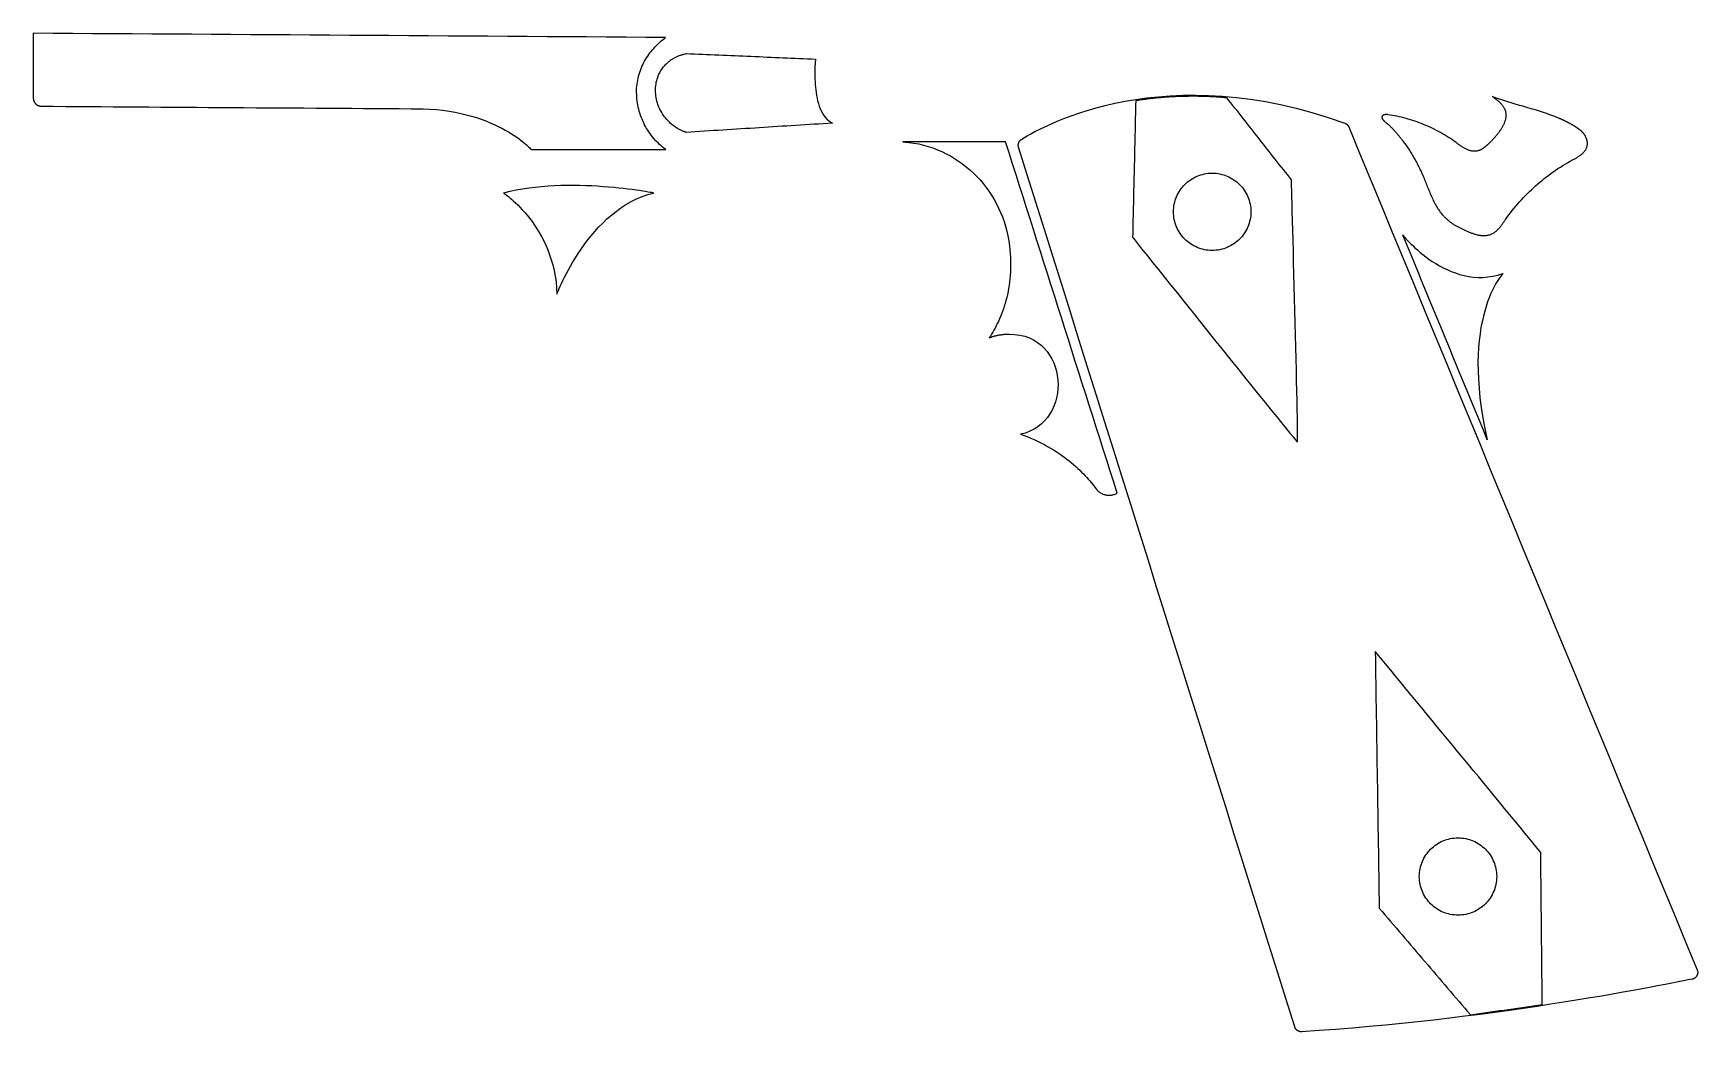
# Model space of a CAD drawing. Header units: metres. Extents: x 28 to 146, y -148 to -77.
import ezdxf

# ---------------------------------------------------------------- set-up
doc = ezdxf.new("R2010")
doc.units = ezdxf.units.M

msp = doc.modelspace()

# ---------------------------------------------------------------- linework, layer by layer
for points in [[(70.91426, -81.190338), (70.9168, -81.04124), (70.923912, -80.893412), (70.93585, -80.747108), (70.95236, -80.602328), (70.973442, -80.459072), (70.999096, -80.31734), (71.029068, -80.177132), (71.063358, -80.038702), (71.101966, -79.901796), (71.144638, -79.766668), (71.191374, -79.633318), (71.242174, -79.501746), (71.296784, -79.372206), (71.355204, -79.244444), (71.417434, -79.118714), (71.483474, -78.994762), (71.55307, -78.872842), (71.626222, -78.752954), (71.702676, -78.635098), (71.782432, -78.519528), (71.86549, -78.40599), (71.951596, -78.294738), (72.041004, -78.185772), (72.133206, -78.079092), (72.228456, -77.974698), (72.3265, -77.87259), (72.427338, -77.773022), (72.53097, -77.67574), (72.637142, -77.580998), (72.745854, -77.488796), (72.856852, -77.399134), (72.97039, -77.312012), (71.575168, -77.302868), (70.179946, -77.29347), (68.784724, -77.284326), (67.389502, -77.274928), (65.99428, -77.265784), (64.599058, -77.256386), (63.203836, -77.247242), (61.808614, -77.237844), (60.413392, -77.2287), (59.01817, -77.219556), (57.622948, -77.210158), (56.227726, -77.201014), (54.832504, -77.191616), (53.437282, -77.182472), (52.04206, -77.173074), (50.646838, -77.16393), (49.251616, -77.154532), (47.856394, -77.145388), (46.461172, -77.136244), (45.06595, -77.126846), (43.670728, -77.117702), (42.275506, -77.108304), (40.880284, -77.09916), (39.485062, -77.089762), (38.08984, -77.080618), (36.694618, -77.07122), (35.299396, -77.062076), (33.904174, -77.052932), (32.508952, -77.043534), (31.11373, -77.03439), (29.718508, -77.024992), (28.323286, -77.015848), (28.323286, -77.158596), (28.323286, -77.301344), (28.323286, -77.444092), (28.323286, -77.58684), (28.323286, -77.729588), (28.323286, -77.872336), (28.323286, -78.015084), (28.323286, -78.157832), (28.323286, -78.30058), (28.323286, -78.443328), (28.323286, -78.586076), (28.323286, -78.728824), (28.323286, -78.871572), (28.323286, -79.01432), (28.323286, -79.157068), (28.323286, -79.299816), (28.323286, -79.442564), (28.323286, -79.585312), (28.323286, -79.72806), (28.323286, -79.870808), (28.323286, -80.013556), (28.323286, -80.156304), (28.323286, -80.299052), (28.323286, -80.4418), (28.323286, -80.584548), (28.323286, -80.727296), (28.323286, -80.870044), (28.323286, -81.012792), (28.323286, -81.15554), (28.323286, -81.298288), (28.323286, -81.441036), (28.323286, -81.583784), (28.324048, -81.613756), (28.326334, -81.64322), (28.330144, -81.67243), (28.335224, -81.701132), (28.341574, -81.729326), (28.349448, -81.757012), (28.358592, -81.78419), (28.369006, -81.810606), (28.38069, -81.836514), (28.39339, -81.86166), (28.40736, -81.886044), (28.422346, -81.909666), (28.438602, -81.932526), (28.455874, -81.954624), (28.474162, -81.975706), (28.493466, -81.996026), (28.513532, -82.01533), (28.534614, -82.033618), (28.556458, -82.05089), (28.579318, -82.067146), (28.60294, -82.082386), (28.627324, -82.09661), (28.65247, -82.109564), (28.678124, -82.121248), (28.70454, -82.131916), (28.731464, -82.141314), (28.75915, -82.149188), (28.787344, -82.155792), (28.816046, -82.161126), (28.845256, -82.164936), (28.87472, -82.167476), (28.904692, -82.168492), (29.746448, -82.17408), (30.588204, -82.179668), (31.42996, -82.185256), (32.271716, -82.190844), (33.113472, -82.196432), (33.955228, -82.20202), (34.796984, -82.207608), (35.63874, -82.213196), (36.480496, -82.218784), (37.322252, -82.224372), (38.164008, -82.22996), (39.005764, -82.235548), (39.84752, -82.241136), (40.689276, -82.246724), (41.531032, -82.252312), (42.372788, -82.2579), (43.214544, -82.263488), (44.0563, -82.269076), (44.898056, -82.274664), (45.739812, -82.280252), (46.581568, -82.28584), (47.423324, -82.291428), (48.26508, -82.297016), (49.106836, -82.302604), (49.948592, -82.308192), (50.790348, -82.31378), (51.632104, -82.319368), (52.47386, -82.324956), (53.315616, -82.330544), (54.157372, -82.336132), (54.999128, -82.34172), (55.840884, -82.347308), (56.327548, -82.36966), (56.797194, -82.405982), (57.249822, -82.455512), (57.685686, -82.517234), (58.10504, -82.589878), (58.50763, -82.672936), (58.89371, -82.765138), (59.263534, -82.865468), (59.617102, -82.973164), (59.954414, -83.08721), (60.275724, -83.20659), (60.581032, -83.330288), (60.870338, -83.457542), (61.143896, -83.587082), (61.40196, -83.718146), (61.644276, -83.849718), (61.871098, -83.980782), (62.08268, -84.110322), (62.279022, -84.237576), (62.460124, -84.361528), (62.62624, -84.480908), (62.77737, -84.595208), (62.913514, -84.703158), (63.034926, -84.803742), (63.141606, -84.896198), (63.233808, -84.97951), (63.311532, -85.052662), (63.375032, -85.114638), (63.424054, -85.164422), (63.459106, -85.201252), (63.479934, -85.224112), (63.486792, -85.231986), (63.783464, -85.231986), (64.080136, -85.231986), (64.376808, -85.231986), (64.67348, -85.231986), (64.970152, -85.231986), (65.266824, -85.231986), (65.563496, -85.231986), (65.860168, -85.231986), (66.15684, -85.231986), (66.453512, -85.231986), (66.750184, -85.231986), (67.046856, -85.231986), (67.343528, -85.231986), (67.6402, -85.231986), (67.936872, -85.231986), (68.233544, -85.231986), (68.530216, -85.231986), (68.826888, -85.231986), (69.12356, -85.231986), (69.420232, -85.231986), (69.716904, -85.231986), (70.013576, -85.231986), (70.310248, -85.231986), (70.60692, -85.231986), (70.903592, -85.231986), (71.200264, -85.231986), (71.496936, -85.231986), (71.793608, -85.231986), (72.09028, -85.231986), (72.386952, -85.231986), (72.683624, -85.231986), (72.980296, -85.231986), (72.865742, -85.144864), (72.753728, -85.054186), (72.644254, -84.960206), (72.53732, -84.862924), (72.43318, -84.76234), (72.331834, -84.658708), (72.233282, -84.552028), (72.137778, -84.442554), (72.045322, -84.330286), (71.955914, -84.215224), (71.869554, -84.097622), (71.786496, -83.97748), (71.70674, -83.854798), (71.63054, -83.72983), (71.557642, -83.602576), (71.4883, -83.47329), (71.422768, -83.341972), (71.360792, -83.208622), (71.302626, -83.07324), (71.24827, -82.93608), (71.197978, -82.797396), (71.151496, -82.657188), (71.109078, -82.515456), (71.070978, -82.3722), (71.036942, -82.227674), (71.007224, -82.081878), (70.981824, -81.935066), (70.960996, -81.787238), (70.944486, -81.638394), (70.932802, -81.488788), (70.92569, -81.33842), (70.923404, -81.18729)], [(84.74837, -83.362546), (84.425536, -83.382866), (84.102702, -83.403186), (83.779868, -83.423506), (83.457034, -83.443826), (83.1342, -83.464146), (82.811366, -83.484466), (82.488532, -83.504786), (82.165698, -83.525106), (81.842864, -83.545426), (81.52003, -83.565746), (81.197196, -83.586066), (80.874362, -83.606386), (80.551528, -83.626706), (80.228694, -83.647026), (79.90586, -83.667346), (79.583026, -83.687666), (79.260192, -83.707986), (78.937358, -83.728306), (78.614524, -83.748626), (78.29169, -83.768946), (77.968856, -83.789266), (77.646022, -83.809586), (77.323188, -83.829906), (77.000354, -83.850226), (76.67752, -83.870546), (76.354686, -83.890866), (76.031852, -83.911186), (75.709018, -83.931506), (75.386184, -83.951826), (75.06335, -83.972146), (74.740516, -83.992466), (74.417682, -84.012786), (74.415142, -84.012024), (74.407522, -84.009992), (74.395076, -84.006436), (74.377804, -84.001356), (74.356214, -83.994498), (74.330306, -83.985862), (74.300334, -83.975194), (74.266552, -83.962494), (74.22896, -83.947762), (74.188066, -83.930998), (74.14387, -83.911948), (74.096626, -83.890358), (74.046588, -83.866482), (73.99401, -83.840066), (73.938892, -83.810856), (73.881488, -83.778852), (73.822052, -83.744054), (73.760838, -83.706462), (73.6981, -83.665822), (73.633838, -83.62188), (73.56856, -83.57489), (73.502266, -83.524598), (73.43521, -83.47075), (73.367392, -83.413346), (73.29932, -83.352386), (73.230994, -83.28787), (73.162668, -83.219544), (73.094596, -83.147154), (73.027032, -83.070954), (72.959976, -82.99069), (72.893936, -82.906108), (72.828912, -82.817208), (72.757284, -82.711798), (72.690228, -82.604102), (72.627998, -82.494374), (72.57034, -82.382614), (72.517508, -82.269076), (72.469248, -82.154014), (72.425814, -82.037428), (72.387206, -81.919826), (72.353424, -81.800954), (72.324722, -81.68132), (72.300846, -81.560924), (72.281796, -81.440274), (72.267826, -81.319116), (72.258936, -81.197958), (72.255126, -81.0768), (72.256396, -80.955896), (72.262746, -80.8355), (72.274176, -80.715612), (72.290686, -80.596486), (72.31253, -80.478376), (72.339708, -80.361282), (72.371966, -80.245458), (72.409558, -80.131158), (72.452484, -80.018636), (72.500998, -79.907892), (72.554846, -79.799434), (72.614028, -79.693008), (72.678798, -79.589122), (72.749156, -79.487776), (72.824848, -79.389224), (72.906128, -79.29372), (72.992996, -79.201264), (73.024746, -79.169768), (73.057258, -79.138526), (73.090532, -79.107538), (73.124568, -79.077058), (73.159366, -79.046832), (73.19518, -79.017114), (73.231756, -78.98765), (73.269094, -78.958694), (73.307194, -78.930246), (73.34631, -78.902306), (73.386188, -78.874874), (73.426828, -78.84795), (73.468484, -78.821534), (73.510902, -78.795626), (73.554336, -78.770226), (73.598532, -78.745588), (73.643744, -78.721458), (73.689718, -78.69809), (73.736708, -78.67523), (73.784714, -78.653132), (73.833482, -78.631796), (73.883266, -78.610968), (73.934066, -78.590902), (73.985882, -78.571598), (74.038714, -78.553056), (74.092562, -78.535276), (74.147426, -78.518512), (74.203306, -78.50251), (74.260202, -78.48727), (74.318114, -78.473046), (74.377042, -78.459584), (74.436986, -78.447138), (74.72172, -78.45933), (75.006454, -78.471522), (75.291188, -78.483714), (75.575922, -78.495906), (75.860656, -78.508098), (76.14539, -78.52029), (76.430124, -78.532482), (76.714858, -78.544674), (76.999592, -78.556866), (77.284326, -78.569058), (77.56906, -78.58125), (77.853794, -78.593442), (78.138528, -78.605634), (78.423262, -78.617826), (78.707996, -78.630018), (78.99273, -78.64221), (79.277464, -78.654402), (79.562198, -78.666594), (79.846932, -78.678786), (80.131666, -78.690978), (80.4164, -78.70317), (80.701134, -78.715362), (80.985868, -78.727554), (81.270602, -78.739746), (81.555336, -78.751938), (81.84007, -78.76413), (82.124804, -78.776322), (82.409538, -78.788514), (82.694272, -78.800706), (82.979006, -78.812898), (83.26374, -78.82509), (83.548474, -78.837282), (83.547458, -78.848204), (83.54441, -78.879954), (83.539838, -78.931262), (83.53425, -79.000858), (83.5279, -79.087726), (83.521296, -79.190342), (83.514946, -79.30769), (83.509358, -79.4385), (83.50504, -79.581502), (83.502246, -79.735172), (83.501484, -79.898494), (83.503262, -80.070452), (83.507834, -80.249522), (83.515962, -80.434434), (83.5279, -80.623918), (83.543902, -80.816958), (83.56473, -81.012284), (83.590638, -81.208372), (83.622134, -81.404206), (83.659726, -81.598516), (83.703922, -81.790032), (83.754976, -81.977484), (83.813396, -82.159602), (83.87969, -82.33537), (83.954112, -82.503264), (84.03717, -82.662268), (84.129372, -82.810858), (84.231226, -82.948018), (84.34324, -83.072478), (84.465668, -83.182968), (84.599018, -83.278218), (84.743798, -83.356958)], [(98.091244, -84.506308), (98.270822, -84.396072), (98.48977, -84.267294), (98.747834, -84.122006), (99.044252, -83.962748), (99.378516, -83.79206), (99.750118, -83.611974), (100.158804, -83.42503), (100.603812, -83.233514), (101.084634, -83.039712), (101.601016, -82.84591), (102.152196, -82.654648), (102.73792, -82.468212), (103.357426, -82.288888), (104.01046, -82.118962), (104.696514, -81.960974), (105.414826, -81.816956), (106.165142, -81.689448), (106.946954, -81.58099), (107.759754, -81.493614), (108.60278, -81.42986), (109.475778, -81.392014), (110.37824, -81.382362), (111.309658, -81.40319), (112.269524, -81.457038), (113.25733, -81.546192), (114.272568, -81.672938), (115.31473, -81.839562), (116.383562, -82.048604), (117.478302, -82.30235), (118.598442, -82.603086), (119.743474, -82.953098), (120.913144, -83.354672), (120.925082, -83.359244), (120.93702, -83.36407), (120.948704, -83.36915), (120.960134, -83.374484), (120.971564, -83.380072), (120.98274, -83.386168), (120.993662, -83.392518), (121.004584, -83.399122), (121.015252, -83.40598), (121.025666, -83.413092), (121.035826, -83.420458), (121.045986, -83.428078), (121.055892, -83.435952), (121.065544, -83.44408), (121.074942, -83.452462), (121.084086, -83.461098), (121.092976, -83.469988), (121.101866, -83.479132), (121.110502, -83.48853), (121.118884, -83.497928), (121.127012, -83.50758), (121.134886, -83.517486), (121.142506, -83.527646), (121.149872, -83.53806), (121.156984, -83.548474), (121.163842, -83.559142), (121.170446, -83.570064), (121.176542, -83.58124), (121.182384, -83.592416), (121.187972, -83.603846), (121.193306, -83.61553), (121.198386, -83.627214), (121.967244, -85.487256), (122.736102, -87.347298), (123.50496, -89.20734), (124.273818, -91.067382), (125.042676, -92.927424), (125.811534, -94.787466), (126.580392, -96.647508), (127.34925, -98.50755), (128.118108, -100.367592), (128.886966, -102.227634), (129.655824, -104.087676), (130.424682, -105.947718), (131.19354, -107.80776), (131.962398, -109.667802), (132.731256, -111.527844), (133.500114, -113.387886), (134.268972, -115.247928), (135.03783, -117.10797), (135.806688, -118.968012), (136.575546, -120.828054), (137.344404, -122.688096), (138.113262, -124.548138), (138.88212, -126.40818), (139.650978, -128.268222), (140.419836, -130.128264), (141.188694, -131.988306), (141.957552, -133.848348), (142.72641, -135.70839), (143.495268, -137.568432), (144.264126, -139.428474), (145.032984, -141.288516), (145.801842, -143.148558), (145.811748, -143.174974), (145.82013, -143.20139), (145.826988, -143.22806), (145.832322, -143.25473), (145.836132, -143.2814), (145.838418, -143.30807), (145.83918, -143.334486), (145.838418, -143.360648), (145.836386, -143.38681), (145.83283, -143.412718), (145.828004, -143.438118), (145.821654, -143.463264), (145.814034, -143.487902), (145.805144, -143.512032), (145.794984, -143.535654), (145.783554, -143.558768), (145.771108, -143.58112), (145.757392, -143.602964), (145.742406, -143.624046), (145.726404, -143.644366), (145.709386, -143.66367), (145.691098, -143.682212), (145.671794, -143.699738), (145.651474, -143.716248), (145.630138, -143.731742), (145.60804, -143.745966), (145.584926, -143.759174), (145.560796, -143.771112), (145.535904, -143.78178), (145.51025, -143.791178), (145.48358, -143.799052), (145.456148, -143.805656), (145.174716, -143.863568), (144.840198, -143.93164), (144.454118, -144.00911), (144.018, -144.095216), (143.533368, -144.18945), (143.001746, -144.291304), (142.424912, -144.400016), (141.80439, -144.515078), (141.141704, -144.635728), (140.438378, -144.761458), (139.695936, -144.891506), (138.916156, -145.025364), (138.100562, -145.16227), (137.250678, -145.301716), (136.368028, -145.44294), (135.454136, -145.585434), (134.51078, -145.72869), (133.539484, -145.871692), (132.541518, -146.014186), (131.518914, -146.15541), (130.472942, -146.294602), (129.405126, -146.431254), (128.317244, -146.564858), (127.21082, -146.694652), (126.087378, -146.819874), (124.948442, -146.940016), (123.79579, -147.05457), (122.630692, -147.162774), (121.454926, -147.26412), (120.270016, -147.357846), (119.077486, -147.44319), (117.87886, -147.519898), (117.858032, -147.52066), (117.837458, -147.52066), (117.817138, -147.519644), (117.796818, -147.517866), (117.776752, -147.515326), (117.75694, -147.51177), (117.737382, -147.507452), (117.718078, -147.502372), (117.699028, -147.49653), (117.680232, -147.489926), (117.66169, -147.48256), (117.643656, -147.474432), (117.625876, -147.465542), (117.608604, -147.456144), (117.591586, -147.445984), (117.575076, -147.435062), (117.559074, -147.423632), (117.54358, -147.41144), (117.528594, -147.39874), (117.514116, -147.385278), (117.500146, -147.371308), (117.486684, -147.35683), (117.47373, -147.34159), (117.461538, -147.325842), (117.449854, -147.309586), (117.438932, -147.292822), (117.428518, -147.27555), (117.418866, -147.25777), (117.409976, -147.239482), (117.401848, -147.220686), (117.394482, -147.201382), (117.387878, -147.181824), (116.778532, -145.240502), (116.169186, -143.29918), (115.55984, -141.357858), (114.950494, -139.416536), (114.341148, -137.475214), (113.731802, -135.533892), (113.122456, -133.59257), (112.51311, -131.651248), (111.903764, -129.709926), (111.294418, -127.768604), (110.685072, -125.827282), (110.075726, -123.88596), (109.46638, -121.944638), (108.857034, -120.003316), (108.247688, -118.061994), (107.638342, -116.120672), (107.028996, -114.17935), (106.41965, -112.238028), (105.810304, -110.296706), (105.200958, -108.355384), (104.591612, -106.414062), (103.982266, -104.47274), (103.37292, -102.531418), (102.763574, -100.590096), (102.154228, -98.648774), (101.544882, -96.707452), (100.935536, -94.76613), (100.32619, -92.824808), (99.716844, -90.883486), (99.107498, -88.942164), (98.498152, -87.000842), (97.888806, -85.05952), (97.882964, -85.039708), (97.878138, -85.019896), (97.874074, -85.000084), (97.871026, -84.980272), (97.86874, -84.96046), (97.867216, -84.940648), (97.866708, -84.920836), (97.866962, -84.901024), (97.867978, -84.881212), (97.869756, -84.861654), (97.872296, -84.842096), (97.875598, -84.822792), (97.879662, -84.803742), (97.884488, -84.784692), (97.890076, -84.765896), (97.896426, -84.747354), (97.903538, -84.729066), (97.911412, -84.711286), (97.920048, -84.69376), (97.929446, -84.676488), (97.939606, -84.659724), (97.950274, -84.643214), (97.961704, -84.627212), (97.973896, -84.611718), (97.986596, -84.596478), (98.000058, -84.581746), (98.014282, -84.567522), (98.029014, -84.553806), (98.044508, -84.540598), (98.06051, -84.528152), (98.07702, -84.516214), (98.094292, -84.505038)], [(106.159046, -81.787746), (106.152188, -82.088736), (106.14533, -82.389726), (106.138472, -82.690716), (106.131614, -82.991706), (106.124756, -83.292696), (106.117898, -83.593686), (106.11104, -83.894676), (106.104182, -84.195666), (106.097324, -84.496656), (106.090466, -84.797646), (106.083608, -85.098636), (106.07675, -85.399626), (106.069892, -85.700616), (106.063034, -86.001606), (106.056176, -86.302596), (106.049318, -86.603586), (106.04246, -86.904576), (106.035602, -87.205566), (106.028744, -87.506556), (106.021886, -87.807546), (106.015028, -88.108536), (106.00817, -88.409526), (106.001312, -88.710516), (105.994454, -89.011506), (105.987596, -89.312496), (105.980738, -89.613486), (105.97388, -89.914476), (105.967022, -90.215466), (105.960164, -90.516456), (105.953306, -90.817446), (105.946448, -91.118436), (105.93959, -91.419426), (105.97261, -91.461082), (106.06913, -91.58224), (106.224832, -91.777566), (106.435652, -92.041726), (106.697272, -92.36964), (107.005628, -92.75572), (107.356402, -93.194886), (107.745276, -93.681804), (108.168186, -94.21114), (108.620814, -94.77756), (109.098842, -95.37573), (109.598206, -96.000316), (110.114842, -96.645984), (110.644178, -97.3074), (111.182404, -97.979484), (111.724948, -98.656648), (112.267746, -99.333812), (112.806734, -100.005642), (113.337594, -100.666804), (113.856008, -101.311964), (114.357912, -101.935788), (114.838988, -102.532942), (115.294918, -103.098092), (115.721638, -103.625904), (116.115084, -104.111298), (116.470938, -104.548686), (116.784882, -104.932988), (117.052852, -105.25887), (117.27053, -105.520744), (117.433598, -105.71353), (117.537992, -105.831894), (117.579394, -105.870756), (117.586252, -105.814876), (117.589808, -105.65765), (117.590062, -105.405936), (117.587522, -105.066338), (117.582188, -104.645714), (117.574314, -104.150668), (117.5639, -103.588058), (117.551454, -102.964742), (117.536976, -102.287324), (117.520974, -101.562662), (117.503448, -100.797614), (117.484652, -99.998784), (117.464586, -99.17303), (117.443758, -98.32721), (117.422168, -97.467928), (117.40007, -96.601788), (117.377718, -95.735902), (117.355366, -94.876874), (117.333268, -94.031308), (117.311424, -93.206316), (117.290088, -92.408248), (117.269514, -91.644216), (117.249956, -90.920824), (117.231668, -90.24493), (117.21465, -89.623138), (117.199156, -89.062306), (117.18544, -88.569292), (117.173756, -88.1507), (117.164358, -87.813388), (117.1575, -87.56396), (117.153182, -87.409274), (117.151658, -87.356188), (117.009418, -87.175594), (116.867178, -86.995), (116.724938, -86.814406), (116.582698, -86.633812), (116.440458, -86.453218), (116.298218, -86.272624), (116.155978, -86.09203), (116.013738, -85.911436), (115.871498, -85.730842), (115.729258, -85.550248), (115.587018, -85.369654), (115.444778, -85.18906), (115.302538, -85.008466), (115.160298, -84.827872), (115.018058, -84.647278), (114.875818, -84.466684), (114.733578, -84.28609), (114.591338, -84.105496), (114.449098, -83.924902), (114.306858, -83.744308), (114.164618, -83.563714), (114.022378, -83.38312), (113.880138, -83.202526), (113.737898, -83.021932), (113.595658, -82.841338), (113.453418, -82.660744), (113.311178, -82.48015), (113.168938, -82.299556), (113.026698, -82.118962), (112.884458, -81.938368), (112.742218, -81.757774), (112.599978, -81.57718), (112.517682, -81.569814), (112.434878, -81.562448), (112.351312, -81.555336), (112.267238, -81.548478), (112.182656, -81.541874), (112.097566, -81.535524), (112.011968, -81.529428), (111.925608, -81.523586), (111.83874, -81.517998), (111.751364, -81.512664), (111.66348, -81.507584), (111.575088, -81.502758), (111.486188, -81.498186), (111.39678, -81.493868), (111.30661, -81.489804), (111.215932, -81.485994), (111.124746, -81.482692), (111.033052, -81.479644), (110.94085, -81.47685), (110.84814, -81.47431), (110.754922, -81.472278), (110.661196, -81.4705), (110.566962, -81.468976), (110.47222, -81.467706), (110.37697, -81.466944), (110.281212, -81.466436), (110.184946, -81.466436), (110.088172, -81.46669), (109.99089, -81.467198), (109.8931, -81.468214), (109.794802, -81.469484), (109.695996, -81.471262), (109.573314, -81.473802), (109.451394, -81.477104), (109.330236, -81.480914), (109.20984, -81.485232), (109.090206, -81.490058), (108.971334, -81.495392), (108.853224, -81.501234), (108.735876, -81.507584), (108.61929, -81.514442), (108.503466, -81.521808), (108.388404, -81.529682), (108.274104, -81.53781), (108.160566, -81.546446), (108.04779, -81.55559), (107.93603, -81.565242), (107.825032, -81.575148), (107.714796, -81.585562), (107.605322, -81.59623), (107.49661, -81.607406), (107.388914, -81.618836), (107.28198, -81.630774), (107.175808, -81.642966), (107.070398, -81.655412), (106.966004, -81.668366), (106.862372, -81.681574), (106.759502, -81.695036), (106.657648, -81.708752), (106.556556, -81.722722), (106.45648, -81.7372), (106.357166, -81.751932), (106.258614, -81.766918), (106.161078, -81.782158)], [(136.039606, -83.016344), (135.898128, -82.957416), (135.755888, -82.90052), (135.612632, -82.845402), (135.468868, -82.791808), (135.324342, -82.739738), (135.179054, -82.689192), (135.033258, -82.639916), (134.886954, -82.59191), (134.740142, -82.54492), (134.592822, -82.498946), (134.445248, -82.453734), (134.297166, -82.409284), (134.14883, -82.365342), (134.00024, -82.321908), (133.851396, -82.278728), (133.702552, -82.235802), (133.553708, -82.19313), (133.40461, -82.150458), (133.255766, -82.107532), (133.106922, -82.064352), (132.958078, -82.020918), (132.809488, -81.976976), (132.661152, -81.932526), (132.51307, -81.887314), (132.365242, -81.84134), (132.217922, -81.79435), (132.070856, -81.746344), (131.924298, -81.697068), (131.778248, -81.646522), (131.63296, -81.594452), (131.48818, -81.540858), (131.344162, -81.48574), (131.379976, -81.510886), (131.41579, -81.536286), (131.451604, -81.561686), (131.487418, -81.587594), (131.523232, -81.613756), (131.558792, -81.640172), (131.594352, -81.666842), (131.629658, -81.69402), (131.664456, -81.721452), (131.699, -81.749392), (131.733036, -81.777586), (131.766818, -81.806288), (131.800092, -81.835498), (131.832604, -81.864962), (131.864608, -81.894934), (131.89585, -81.925414), (131.92633, -81.956402), (131.956048, -81.988152), (131.985004, -82.02041), (132.012944, -82.053176), (132.039868, -82.086704), (132.065776, -82.12074), (132.090668, -82.155538), (132.11429, -82.190844), (132.136896, -82.226912), (132.158232, -82.263742), (132.178298, -82.301334), (132.19684, -82.339688), (132.214112, -82.378804), (132.22986, -82.418682), (132.244084, -82.459322), (132.256784, -82.500724), (132.268722, -82.547206), (132.278374, -82.593688), (132.285994, -82.64017), (132.291328, -82.686906), (132.294884, -82.733642), (132.296408, -82.780378), (132.2959, -82.827114), (132.293614, -82.87385), (132.28955, -82.920586), (132.283708, -82.967322), (132.276342, -83.013804), (132.267452, -83.060286), (132.257038, -83.106514), (132.2451, -83.152742), (132.231638, -83.198716), (132.216906, -83.244436), (132.200904, -83.289902), (132.183632, -83.335114), (132.165344, -83.380072), (132.145786, -83.424776), (132.125212, -83.469226), (132.103876, -83.513422), (132.081524, -83.55711), (132.05841, -83.600544), (132.034534, -83.64347), (132.009896, -83.686142), (131.984496, -83.728306), (131.958588, -83.769962), (131.932172, -83.81111), (131.905248, -83.85175), (131.877816, -83.891882), (131.85013, -83.931506), (131.82473, -83.967066), (131.799076, -84.002372), (131.773168, -84.037424), (131.747006, -84.072222), (131.72059, -84.10702), (131.69392, -84.141564), (131.666996, -84.175854), (131.639818, -84.20989), (131.612386, -84.243672), (131.5847, -84.277454), (131.55676, -84.310982), (131.528566, -84.344256), (131.500118, -84.377276), (131.471416, -84.410042), (131.44246, -84.442554), (131.41325, -84.474812), (131.383786, -84.50707), (131.354068, -84.539074), (131.324096, -84.570824), (131.29387, -84.60232), (131.26339, -84.633562), (131.232656, -84.66455), (131.201668, -84.695284), (131.17068, -84.725764), (131.139438, -84.75599), (131.107942, -84.785962), (131.076192, -84.81568), (131.044188, -84.845398), (131.01193, -84.874862), (130.979418, -84.904072), (130.946652, -84.933028), (130.913886, -84.96173), (130.896868, -84.976208), (130.87985, -84.990686), (130.862832, -85.005164), (130.84556, -85.019388), (130.828288, -85.033612), (130.810762, -85.047582), (130.793236, -85.061552), (130.775456, -85.075268), (130.757676, -85.088984), (130.739642, -85.102446), (130.721608, -85.115654), (130.70332, -85.128608), (130.685032, -85.141562), (130.66649, -85.154262), (130.647948, -85.166708), (130.629152, -85.1789), (130.610356, -85.190584), (130.591306, -85.202014), (130.572002, -85.21319), (130.552698, -85.224112), (130.53314, -85.234526), (130.513328, -85.244686), (130.493516, -85.254338), (130.47345, -85.263736), (130.45313, -85.272626), (130.43281, -85.281262), (130.412236, -85.28939), (130.391408, -85.29701), (130.37058, -85.304122), (130.349498, -85.310726), (130.328162, -85.317076), (130.306572, -85.322664), (130.255518, -85.334094), (130.204464, -85.342476), (130.153664, -85.348064), (130.102864, -85.350858), (130.052318, -85.350858), (130.002026, -85.348318), (129.951988, -85.343492), (129.90195, -85.336126), (129.852166, -85.326474), (129.802636, -85.31479), (129.75336, -85.301074), (129.704338, -85.28558), (129.65557, -85.268054), (129.607056, -85.249004), (129.558796, -85.228176), (129.51079, -85.206078), (129.463038, -85.182456), (129.41554, -85.157564), (129.368296, -85.131656), (129.321306, -85.104478), (129.27457, -85.076538), (129.228342, -85.047582), (129.182368, -85.017864), (129.136648, -84.987638), (129.091182, -84.956904), (129.046224, -84.925662), (129.00152, -84.894166), (128.95707, -84.862416), (128.913128, -84.830666), (128.86944, -84.798916), (128.82626, -84.76742), (128.783334, -84.735924), (128.64973, -84.639658), (128.514602, -84.545678), (128.378204, -84.45373), (128.240282, -84.363814), (128.10109, -84.276184), (127.960628, -84.190586), (127.818896, -84.10702), (127.675894, -84.02574), (127.531622, -83.946746), (127.38608, -83.869784), (127.239522, -83.795108), (127.091694, -83.722718), (126.94285, -83.652614), (126.79299, -83.584796), (126.642114, -83.51901), (126.490222, -83.45551), (126.337314, -83.39455), (126.183644, -83.335876), (126.028958, -83.279488), (125.87351, -83.225386), (125.7173, -83.17357), (125.560328, -83.124294), (125.402594, -83.077304), (125.244098, -83.032854), (125.085094, -82.99069), (124.925328, -82.951066), (124.765054, -82.913728), (124.604272, -82.87893), (124.442982, -82.846672), (124.281184, -82.8167), (124.118878, -82.789268), (123.956064, -82.764376), (123.938538, -82.76209), (123.920504, -82.760312), (123.901708, -82.759042), (123.882658, -82.75828), (123.8631, -82.758026), (123.843288, -82.75828), (123.823222, -82.759042), (123.803156, -82.760566), (123.78309, -82.762598), (123.763278, -82.765392), (123.74372, -82.768694), (123.724416, -82.772758), (123.705366, -82.777584), (123.686824, -82.783172), (123.669044, -82.789268), (123.652026, -82.796126), (123.63577, -82.804), (123.62053, -82.812636), (123.606306, -82.822034), (123.593098, -82.832194), (123.58116, -82.84337), (123.570492, -82.855308), (123.561348, -82.868262), (123.553728, -82.882232), (123.547632, -82.897218), (123.543314, -82.912966), (123.540774, -82.92973), (123.540266, -82.94751), (123.54179, -82.96656), (123.545346, -82.986626), (123.551188, -83.007708), (123.559316, -83.03006), (123.566682, -83.046316), (123.575318, -83.062826), (123.585478, -83.079336), (123.596654, -83.095846), (123.6091, -83.11261), (123.622562, -83.129374), (123.63704, -83.146138), (123.652534, -83.162902), (123.66879, -83.179666), (123.685808, -83.19643), (123.703588, -83.213194), (123.721876, -83.229958), (123.740672, -83.246722), (123.759976, -83.263486), (123.779534, -83.279996), (123.799346, -83.296506), (123.819412, -83.313016), (123.839478, -83.329272), (123.859544, -83.345528), (123.87961, -83.36153), (123.899676, -83.377278), (123.919488, -83.393026), (123.939046, -83.40852), (123.958096, -83.42376), (123.976638, -83.438746), (123.994672, -83.453478), (124.012198, -83.467956), (124.028962, -83.48218), (124.044964, -83.49615), (124.05995, -83.509612), (124.074174, -83.52282), (124.087382, -83.535774), (124.11964, -83.56854), (124.151644, -83.601306), (124.183648, -83.634326), (124.215398, -83.667346), (124.246894, -83.70062), (124.27839, -83.733894), (124.309632, -83.767422), (124.340874, -83.80095), (124.371862, -83.834732), (124.402596, -83.868768), (124.43333, -83.902804), (124.46381, -83.937094), (124.49429, -83.971384), (124.524516, -84.005928), (124.554742, -84.040472), (124.584714, -84.07527), (124.614432, -84.110068), (124.64415, -84.14512), (124.673614, -84.180172), (124.703078, -84.215478), (124.732288, -84.250784), (124.761244, -84.286344), (124.7902, -84.321904), (124.818902, -84.357718), (124.847604, -84.393532), (124.876052, -84.4296), (124.904246, -84.465668), (124.93244, -84.50199), (124.96038, -84.538312), (124.98832, -84.574634), (125.016006, -84.61121), (125.043438, -84.647786), (125.098302, -84.7217), (125.152404, -84.796122), (125.205998, -84.870798), (125.25883, -84.945982), (125.311154, -85.021674), (125.36297, -85.09762), (125.414024, -85.174074), (125.46457, -85.250782), (125.514354, -85.327998), (125.56363, -85.405722), (125.612144, -85.4837), (125.66015, -85.562186), (125.707648, -85.640926), (125.754384, -85.71992), (125.800612, -85.799422), (125.846332, -85.879178), (125.89129, -85.959442), (125.93574, -86.03996), (125.979428, -86.120732), (126.022608, -86.202012), (126.06528, -86.283546), (126.10719, -86.365334), (126.148592, -86.447376), (126.189232, -86.529672), (126.229364, -86.612476), (126.268988, -86.695534), (126.30785, -86.778846), (126.346204, -86.862412), (126.38405, -86.946232), (126.421134, -87.030306), (126.45771, -87.114634), (126.493524, -87.199216), (126.530862, -87.288624), (126.567692, -87.37854), (126.604268, -87.46871), (126.640336, -87.559134), (126.676404, -87.649812), (126.712218, -87.74049), (126.748032, -87.831422), (126.7841, -87.922354), (126.820168, -88.013032), (126.856744, -88.10371), (126.893574, -88.194134), (126.930912, -88.284304), (126.968758, -88.37422), (127.007112, -88.463628), (127.046228, -88.552528), (127.086106, -88.64092), (127.127, -88.728804), (127.16891, -88.81618), (127.211836, -88.902794), (127.256032, -88.988646), (127.301498, -89.073482), (127.348234, -89.157556), (127.396494, -89.240614), (127.446278, -89.322656), (127.497586, -89.403428), (127.550672, -89.483184), (127.605536, -89.56167), (127.662178, -89.638886), (127.720852, -89.714578), (127.781558, -89.789), (127.84455, -89.861898), (127.909828, -89.933272), (127.946404, -89.971626), (127.983742, -90.009218), (128.021588, -90.046302), (128.059942, -90.082624), (128.098804, -90.118438), (128.138174, -90.153744), (128.178052, -90.188288), (128.218438, -90.222324), (128.259332, -90.255852), (128.300734, -90.288618), (128.34239, -90.320876), (128.384554, -90.352626), (128.427226, -90.383868), (128.470152, -90.414348), (128.513586, -90.44432), (128.557274, -90.473784), (128.60147, -90.50274), (128.64592, -90.531188), (128.690878, -90.559128), (128.73609, -90.58656), (128.781556, -90.613484), (128.827276, -90.6399), (128.87325, -90.665808), (128.919478, -90.691462), (128.96596, -90.716608), (129.012696, -90.741246), (129.059686, -90.765376), (129.10693, -90.788998), (129.154428, -90.812366), (129.201926, -90.835226), (129.249678, -90.857578), (129.297684, -90.879676), (129.347722, -90.902282), (129.398268, -90.925142), (129.449322, -90.948002), (129.500884, -90.970608), (129.5527, -90.993214), (129.605024, -91.015566), (129.657856, -91.037664), (129.710942, -91.059254), (129.764536, -91.080336), (129.818384, -91.10091), (129.872486, -91.120976), (129.926842, -91.14028), (129.981452, -91.158822), (130.036316, -91.176602), (130.091434, -91.193366), (130.146806, -91.209114), (130.202432, -91.223846), (130.258058, -91.237562), (130.313938, -91.250008), (130.369818, -91.261184), (130.425952, -91.270836), (130.482086, -91.279218), (130.53822, -91.286076), (130.594354, -91.291156), (130.650488, -91.294712), (130.706622, -91.29649), (130.762756, -91.29649), (130.81889, -91.294458), (130.875024, -91.290394), (130.930904, -91.284298), (130.986784, -91.27617), (131.04241, -91.265756), (131.097528, -91.253056), (131.151122, -91.23807), (131.202938, -91.221052), (131.25323, -91.202002), (131.301998, -91.18092), (131.349496, -91.15806), (131.39547, -91.133422), (131.440174, -91.107006), (131.483608, -91.079066), (131.526026, -91.049602), (131.567174, -91.018614), (131.607306, -90.986102), (131.646422, -90.95232), (131.684522, -90.917268), (131.721606, -90.8812), (131.757928, -90.844116), (131.793488, -90.806016), (131.828286, -90.7669), (131.862322, -90.727022), (131.89585, -90.686382), (131.92887, -90.64498), (131.961382, -90.60307), (131.993386, -90.560652), (132.024882, -90.517726), (132.056124, -90.474546), (132.087112, -90.431112), (132.117846, -90.387424), (132.148326, -90.343482), (132.178806, -90.29954), (132.209286, -90.255598), (132.239766, -90.21191), (132.270246, -90.168222), (132.38607, -90.005662), (132.50418, -89.84488), (132.62483, -89.685876), (132.747766, -89.52865), (132.872988, -89.373202), (133.000496, -89.219532), (133.130036, -89.06764), (133.261862, -88.91778), (133.39572, -88.769698), (133.531864, -88.623648), (133.67004, -88.47963), (133.810248, -88.337644), (133.952488, -88.19769), (134.09676, -88.059768), (134.243064, -87.923878), (134.391146, -87.79002), (134.54126, -87.658448), (134.693152, -87.528908), (134.847076, -87.401654), (135.002778, -87.276686), (135.160258, -87.154004), (135.319516, -87.033608), (135.480298, -86.915498), (135.642858, -86.799674), (135.806942, -86.686136), (135.972804, -86.575138), (136.14019, -86.466426), (136.3091, -86.360254), (136.479534, -86.256368), (136.651492, -86.155022), (136.824974, -86.056216), (136.99998, -85.95995), (137.04062, -85.938106), (137.081514, -85.916008), (137.122408, -85.893656), (137.163556, -85.870796), (137.204704, -85.847682), (137.245852, -85.824314), (137.286746, -85.800438), (137.327386, -85.776054), (137.367772, -85.751416), (137.407904, -85.72627), (137.447528, -85.700616), (137.486644, -85.6742), (137.524998, -85.647276), (137.562844, -85.619844), (137.599928, -85.59165), (137.635996, -85.562694), (137.671048, -85.53323), (137.705084, -85.503004), (137.738104, -85.472016), (137.769854, -85.440012), (137.800334, -85.407246), (137.829544, -85.373718), (137.85723, -85.339174), (137.883646, -85.303614), (137.908284, -85.267292), (137.931398, -85.229954), (137.952734, -85.191346), (137.972292, -85.151722), (137.989818, -85.111082), (138.005312, -85.069426), (138.018774, -85.0265), (138.02995, -84.982304), (138.035792, -84.95411), (138.040618, -84.925916), (138.044428, -84.897722), (138.047222, -84.869274), (138.049, -84.840826), (138.050016, -84.812378), (138.050016, -84.78393), (138.049, -84.755482), (138.047222, -84.727034), (138.044428, -84.698586), (138.040872, -84.670392), (138.036554, -84.642198), (138.031474, -84.614004), (138.025378, -84.586064), (138.01852, -84.558124), (138.0109, -84.530438), (138.002518, -84.502752), (137.993374, -84.47532), (137.983722, -84.448142), (137.973308, -84.421218), (137.962132, -84.394548), (137.950448, -84.368132), (137.938002, -84.34197), (137.925048, -84.316062), (137.911332, -84.290408), (137.897108, -84.265008), (137.882376, -84.240116), (137.867136, -84.215478), (137.851134, -84.191348), (137.834624, -84.167472), (137.817606, -84.144104), (137.800334, -84.121244), (137.782554, -84.098638), (137.764266, -84.07654), (137.745724, -84.054696), (137.726674, -84.033106), (137.70737, -84.012024), (137.687558, -83.991196), (137.667492, -83.970622), (137.647172, -83.950556), (137.626598, -83.930744), (137.605516, -83.911186), (137.58418, -83.891882), (137.56259, -83.873086), (137.540746, -83.854544), (137.518648, -83.836256), (137.496296, -83.818222), (137.47369, -83.800442), (137.45083, -83.782916), (137.427716, -83.765644), (137.404602, -83.748626), (137.381234, -83.731862), (137.357612, -83.715352), (137.333736, -83.698842), (137.30986, -83.682586), (137.28573, -83.666584), (137.2616, -83.650836), (137.237216, -83.635088), (137.212832, -83.619594), (137.188448, -83.604354), (137.16381, -83.589114), (137.139172, -83.574128), (137.114534, -83.559142), (137.089896, -83.54441), (137.058146, -83.525614), (137.026142, -83.507072), (136.994138, -83.48853), (136.962134, -83.470242), (136.93013, -83.452208), (136.897872, -83.434174), (136.865614, -83.416394), (136.833356, -83.398614), (136.800844, -83.381088), (136.768332, -83.363816), (136.73582, -83.346544), (136.703308, -83.329526), (136.670542, -83.312508), (136.637776, -83.295744), (136.60501, -83.279234), (136.572244, -83.262724), (136.539224, -83.246468), (136.506204, -83.230212), (136.473184, -83.21421), (136.440164, -83.198208), (136.40689, -83.18246), (136.373616, -83.166712), (136.340342, -83.151218), (136.307068, -83.135724), (136.273794, -83.120484), (136.240266, -83.105244), (136.206738, -83.090258), (136.17321, -83.075272), (136.139682, -83.06054), (136.1059, -83.045808), (136.072118, -83.03133), (136.038336, -83.016852)], [(96.978724, -84.678012), (96.751648, -84.678012), (96.524572, -84.678012), (96.297496, -84.678012), (96.07042, -84.678012), (95.843344, -84.678012), (95.616268, -84.678012), (95.389192, -84.678012), (95.162116, -84.678012), (94.93504, -84.678012), (94.707964, -84.678012), (94.480888, -84.678012), (94.253812, -84.678012), (94.026736, -84.678012), (93.79966, -84.678012), (93.572584, -84.678012), (93.345508, -84.678012), (93.118432, -84.678012), (92.891356, -84.678012), (92.66428, -84.678012), (92.437204, -84.678012), (92.210128, -84.678012), (91.983052, -84.678012), (91.755976, -84.678012), (91.5289, -84.678012), (91.301824, -84.678012), (91.074748, -84.678012), (90.847672, -84.678012), (90.620596, -84.678012), (90.39352, -84.678012), (90.166444, -84.678012), (89.939368, -84.678012), (89.712292, -84.678012), (89.726008, -84.679028), (89.739724, -84.680044), (89.75344, -84.68106), (89.767156, -84.682076), (89.780872, -84.683092), (89.794588, -84.684108), (89.808304, -84.685124), (89.821766, -84.68614), (89.835228, -84.687156), (89.84869, -84.688426), (89.862152, -84.689696), (89.875614, -84.690966), (89.889076, -84.692236), (89.902538, -84.693506), (89.916, -84.694776), (89.929462, -84.696046), (89.942924, -84.697316), (89.956386, -84.698586), (89.969848, -84.699856), (89.98331, -84.701126), (89.996772, -84.702396), (90.010234, -84.703666), (90.023696, -84.704936), (90.037158, -84.70646), (90.05062, -84.707984), (90.063828, -84.709508), (90.077036, -84.711032), (90.090244, -84.712556), (90.103452, -84.71408), (90.11666, -84.715604), (90.129868, -84.717128), (90.143076, -84.718652), (90.493596, -84.767928), (90.838782, -84.832444), (91.178126, -84.911692), (91.511374, -85.005418), (91.838272, -85.113114), (92.158566, -85.234526), (92.472002, -85.3694), (92.778326, -85.517228), (93.077284, -85.677756), (93.368368, -85.850476), (93.651578, -86.035134), (93.926406, -86.231476), (94.192598, -86.438994), (94.4499, -86.65718), (94.698058, -86.88578), (94.936818, -87.12454), (95.165926, -87.373206), (95.385128, -87.631016), (95.593916, -87.89797), (95.79229, -88.17356), (95.979742, -88.457532), (96.156018, -88.749378), (96.320864, -89.04859), (96.474026, -89.355168), (96.61525, -89.668604), (96.744282, -89.98839), (96.860868, -90.314272), (96.9645, -90.645996), (97.055178, -90.983054), (97.132394, -91.325192), (97.195894, -91.671902), (97.245424, -92.02293), (97.27565, -92.300298), (97.29851, -92.573094), (97.314512, -92.841064), (97.32391, -93.104208), (97.326704, -93.362526), (97.323402, -93.616018), (97.314004, -93.864684), (97.299018, -94.108524), (97.278444, -94.347538), (97.252536, -94.581726), (97.221548, -94.811088), (97.185734, -95.035878), (97.145348, -95.255842), (97.100644, -95.47098), (97.051876, -95.681292), (96.999044, -95.886778), (96.942656, -96.087438), (96.882712, -96.283272), (96.81972, -96.474534), (96.75368, -96.66097), (96.684846, -96.84258), (96.613472, -97.019364), (96.539812, -97.191322), (96.46412, -97.358708), (96.38665, -97.521268), (96.307656, -97.679002), (96.227392, -97.83191), (96.145858, -97.979992), (96.063562, -98.123502), (95.980504, -98.262186), (95.896938, -98.396044), (95.813372, -98.525076), (95.851726, -98.509582), (95.890588, -98.494342), (95.929704, -98.47961), (95.969074, -98.465386), (96.008952, -98.451416), (96.049084, -98.437954), (96.08947, -98.425), (96.130364, -98.412554), (96.171512, -98.400362), (96.213168, -98.388678), (96.255078, -98.377502), (96.297242, -98.366834), (96.339914, -98.356674), (96.38284, -98.347022), (96.426274, -98.337624), (96.469962, -98.328734), (96.513904, -98.320352), (96.558354, -98.312478), (96.603058, -98.305112), (96.64827, -98.298254), (96.693736, -98.291904), (96.739456, -98.286062), (96.785684, -98.280728), (96.832166, -98.275902), (96.879156, -98.271838), (96.9264, -98.268282), (96.974152, -98.265234), (97.022158, -98.262694), (97.070672, -98.260662), (97.11944, -98.259138), (97.168716, -98.258376), (97.218246, -98.258122), (97.611692, -98.276156), (97.981262, -98.328988), (98.32721, -98.414332), (98.649282, -98.529902), (98.947478, -98.673666), (99.222052, -98.843592), (99.47275, -99.037394), (99.699826, -99.25304), (99.903026, -99.488244), (100.082604, -99.74072), (100.238306, -100.008436), (100.370386, -100.28936), (100.47859, -100.581206), (100.563172, -100.881688), (100.623878, -101.188774), (100.660962, -101.500432), (100.67417, -101.814376), (100.663756, -102.128574), (100.62972, -102.44074), (100.571808, -102.748588), (100.490274, -103.050086), (100.384864, -103.343202), (100.255832, -103.62565), (100.103178, -103.895398), (99.926648, -104.15016), (99.726496, -104.38765), (99.502722, -104.605836), (99.255326, -104.802686), (98.984054, -104.975914), (98.68916, -105.123488), (98.370644, -105.243122), (98.028506, -105.33253), (98.290126, -105.424478), (98.545142, -105.520998), (98.793808, -105.62209), (99.03587, -105.7275), (99.271582, -105.83672), (99.500944, -105.949496), (99.723956, -106.065574), (99.940618, -106.1847), (100.151184, -106.30662), (100.3554, -106.43108), (100.55352, -106.557572), (100.745544, -106.685842), (100.931472, -106.815636), (101.111304, -106.9467), (101.28504, -107.07878), (101.452934, -107.211368), (101.614732, -107.344464), (101.770688, -107.47756), (101.920802, -107.610402), (102.065074, -107.742736), (102.203758, -107.874308), (102.3366, -108.00461), (102.463854, -108.133642), (102.58552, -108.260896), (102.701598, -108.386118), (102.812088, -108.509054), (102.91699, -108.629196), (103.016304, -108.746544), (103.110284, -108.86059), (103.19893, -108.971334), (103.282242, -109.078268), (103.36022, -109.180884), (103.393494, -109.223302), (103.428546, -109.263942), (103.465122, -109.30255), (103.502968, -109.339126), (103.542338, -109.37367), (103.582978, -109.406182), (103.624888, -109.436916), (103.667814, -109.465364), (103.71201, -109.49178), (103.756968, -109.516164), (103.802942, -109.538516), (103.849678, -109.558582), (103.897176, -109.576616), (103.945436, -109.592364), (103.994204, -109.60608), (104.04348, -109.61751), (104.093264, -109.626908), (104.143556, -109.63402), (104.194102, -109.638846), (104.244902, -109.641386), (104.295702, -109.64164), (104.346502, -109.639608), (104.397302, -109.63529), (104.448102, -109.628432), (104.498648, -109.619288), (104.54894, -109.607858), (104.598978, -109.593888), (104.648508, -109.577632), (104.69753, -109.558836), (104.746044, -109.5375), (104.79405, -109.513878), (104.841294, -109.487716), (104.841548, -109.487716), (104.841802, -109.487716), (104.842056, -109.487716), (104.84231, -109.487716), (104.842564, -109.487716), (104.842818, -109.487716), (104.843072, -109.487716), (104.843326, -109.487716), (104.84358, -109.487716), (104.843834, -109.487716), (104.844088, -109.487716), (104.844342, -109.487716), (104.844596, -109.487716), (104.84485, -109.487716), (104.845104, -109.487716), (104.845358, -109.487716), (104.845612, -109.487716), (104.845866, -109.487716), (104.84612, -109.487716), (104.846374, -109.487716), (104.846628, -109.487716), (104.846882, -109.487716), (104.847136, -109.487716), (104.84739, -109.487716), (104.847644, -109.487716), (104.847898, -109.487716), (104.848152, -109.487716), (104.848406, -109.487716), (104.84866, -109.487716), (104.848914, -109.487716), (104.849168, -109.487716), (104.849422, -109.487716), (104.603296, -108.712508), (104.35717, -107.9373), (104.111044, -107.162092), (103.864918, -106.386884), (103.618792, -105.611676), (103.372666, -104.836468), (103.12654, -104.06126), (102.880414, -103.286052), (102.634288, -102.510844), (102.388162, -101.735636), (102.142036, -100.960428), (101.89591, -100.18522), (101.649784, -99.410012), (101.403658, -98.634804), (101.157532, -97.859596), (100.911406, -97.084388), (100.66528, -96.30918), (100.419154, -95.533972), (100.173028, -94.758764), (99.926902, -93.983556), (99.680776, -93.208348), (99.43465, -92.43314), (99.188524, -91.657932), (98.942398, -90.882724), (98.696272, -90.107516), (98.450146, -89.332308), (98.20402, -88.5571), (97.957894, -87.781892), (97.711768, -87.006684), (97.465642, -86.231476), (97.219516, -85.456268), (96.97339, -84.68106)], [(114.290348, -89.621868), (114.286792, -89.76233), (114.276124, -89.901014), (114.258852, -90.037666), (114.234722, -90.172286), (114.204242, -90.304366), (114.167412, -90.433906), (114.124486, -90.560906), (114.075464, -90.684858), (114.020854, -90.805762), (113.960402, -90.923618), (113.894616, -91.037918), (113.823496, -91.148662), (113.747296, -91.25585), (113.66627, -91.358974), (113.580418, -91.458034), (113.489994, -91.55303), (113.394998, -91.643454), (113.295938, -91.729306), (113.192814, -91.810332), (113.085626, -91.886532), (112.974882, -91.957652), (112.860582, -92.023438), (112.742726, -92.08389), (112.621822, -92.1385), (112.49787, -92.187522), (112.37087, -92.230448), (112.24133, -92.267278), (112.10925, -92.297758), (111.97463, -92.321888), (111.837978, -92.33916), (111.699294, -92.349828), (111.558832, -92.353384), (111.41837, -92.349828), (111.279686, -92.33916), (111.143034, -92.321888), (111.008414, -92.297758), (110.876334, -92.267278), (110.746794, -92.230448), (110.619794, -92.187522), (110.495842, -92.1385), (110.374938, -92.08389), (110.257082, -92.023438), (110.142782, -91.957652), (110.032038, -91.886532), (109.92485, -91.810332), (109.821726, -91.729306), (109.722666, -91.643454), (109.62767, -91.55303), (109.537246, -91.458034), (109.451394, -91.358974), (109.370368, -91.25585), (109.294168, -91.148662), (109.223048, -91.037918), (109.157262, -90.923618), (109.097064, -90.805762), (109.042454, -90.684858), (108.993432, -90.560906), (108.950506, -90.433906), (108.913676, -90.304366), (108.883196, -90.172286), (108.859066, -90.037666), (108.841794, -89.901014), (108.831126, -89.76233), (108.82757, -89.621868), (108.831126, -89.481406), (108.841794, -89.342722), (108.859066, -89.20607), (108.883196, -89.07145), (108.913676, -88.93937), (108.950506, -88.80983), (108.993432, -88.68283), (109.042454, -88.558878), (109.097064, -88.437974), (109.157262, -88.320118), (109.223048, -88.205818), (109.294168, -88.095074), (109.370368, -87.987886), (109.451394, -87.884762), (109.537246, -87.785702), (109.62767, -87.690706), (109.722666, -87.600282), (109.821726, -87.51443), (109.92485, -87.433404), (110.032038, -87.357204), (110.142782, -87.286084), (110.257082, -87.220298), (110.374938, -87.159846), (110.495842, -87.105236), (110.619794, -87.056214), (110.746794, -87.013288), (110.876334, -86.976458), (111.008414, -86.945978), (111.143034, -86.921848), (111.279686, -86.904576), (111.41837, -86.893908), (111.558832, -86.890352), (111.699294, -86.893908), (111.837978, -86.904576), (111.97463, -86.921848), (112.10925, -86.945978), (112.24133, -86.976458), (112.37087, -87.013288), (112.49787, -87.056214), (112.621822, -87.105236), (112.742726, -87.159846), (112.860582, -87.220298), (112.974882, -87.286084), (113.085626, -87.357204), (113.192814, -87.433404), (113.295938, -87.51443), (113.394998, -87.600282), (113.489994, -87.690706), (113.580418, -87.785702), (113.66627, -87.884762), (113.747296, -87.987886), (113.823496, -88.095074), (113.894616, -88.205818), (113.960402, -88.320118), (114.020854, -88.437974), (114.075464, -88.558878), (114.124486, -88.68283), (114.167412, -88.80983), (114.204242, -88.93937), (114.234722, -89.07145), (114.258852, -89.20607), (114.276124, -89.342722), (114.286792, -89.481406), (114.290348, -89.621868)], [(72.141334, -88.29802), (72.124062, -88.294718), (72.072754, -88.284812), (71.988934, -88.269318), (71.874126, -88.248744), (71.729346, -88.223852), (71.556118, -88.19515), (71.355966, -88.1634), (71.13016, -88.12911), (70.87997, -88.093042), (70.606666, -88.055958), (70.311772, -88.018366), (69.996558, -87.981028), (69.662548, -87.944706), (69.311012, -87.909908), (68.94322, -87.877142), (68.560442, -87.847424), (68.164202, -87.821008), (67.756024, -87.79891), (67.336924, -87.781638), (66.908426, -87.769954), (66.472054, -87.764366), (66.028824, -87.765636), (65.58026, -87.774272), (65.127886, -87.791036), (64.672972, -87.81669), (64.216788, -87.851742), (63.760604, -87.896954), (63.305944, -87.953088), (62.854078, -88.020652), (62.40653, -88.100154), (61.964316, -88.19261), (61.529214, -88.298274), (61.539628, -88.305132), (61.570108, -88.32596), (61.61913, -88.360758), (61.685678, -88.409526), (61.768228, -88.472264), (61.86551, -88.548972), (61.976254, -88.63965), (62.09919, -88.744298), (62.232794, -88.862662), (62.37605, -88.994996), (62.527434, -89.1413), (62.685676, -89.301574), (62.84976, -89.475818), (63.018162, -89.664032), (63.189358, -89.866216), (63.362332, -90.082116), (63.53556, -90.311986), (63.708026, -90.555826), (63.878206, -90.813636), (64.04483, -91.085416), (64.206628, -91.371166), (64.36233, -91.670886), (64.510412, -91.984576), (64.649858, -92.311982), (64.779144, -92.653358), (64.897254, -93.008704), (65.002664, -93.37802), (65.094104, -93.761306), (65.17005, -94.158562), (65.229486, -94.569788), (65.270888, -94.994984), (65.29324, -95.433896), (65.299844, -95.41637), (65.31991, -95.365316), (65.353184, -95.282512), (65.39992, -95.170244), (65.459864, -95.03029), (65.53327, -94.864936), (65.619884, -94.676214), (65.71996, -94.465902), (65.833498, -94.236286), (65.960244, -93.989398), (66.100452, -93.72727), (66.254122, -93.45168), (66.421, -93.164914), (66.60134, -92.869004), (66.795142, -92.565982), (67.002152, -92.25788), (67.222624, -91.94673), (67.456558, -91.634564), (67.703954, -91.323414), (67.964812, -91.015312), (68.238878, -90.71229), (68.526406, -90.41638), (68.827396, -90.129614), (69.141848, -89.854024), (69.469762, -89.591642), (69.811138, -89.344754), (70.165976, -89.115138), (70.534276, -88.904826), (70.916038, -88.71585), (71.311262, -88.550496), (71.719948, -88.410542), (72.142096, -88.29802)], [(125.01626, -91.259914), (125.025404, -91.271598), (125.052836, -91.305126), (125.098048, -91.358974), (125.160532, -91.431364), (125.240034, -91.520772), (125.335792, -91.625166), (125.447552, -91.743022), (125.574806, -91.872562), (125.717046, -92.012008), (125.873764, -92.159582), (126.044706, -92.31376), (126.229364, -92.47251), (126.42723, -92.634308), (126.637796, -92.797376), (126.860554, -92.96019), (127.09525, -93.120718), (127.341376, -93.277436), (127.598424, -93.428566), (127.865886, -93.57233), (128.143508, -93.70695), (128.430528, -93.830648), (128.726692, -93.9419), (129.031492, -94.038928), (129.34442, -94.119954), (129.665222, -94.183454), (129.99339, -94.227396), (130.328416, -94.250256), (130.669792, -94.250256), (131.01701, -94.225618), (131.369562, -94.174564), (131.727194, -94.09557), (132.089398, -93.986604), (132.080762, -93.996002), (132.055362, -94.024196), (132.014976, -94.071694), (131.961128, -94.13875), (131.895088, -94.226126), (131.818634, -94.334076), (131.733036, -94.462854), (131.639818, -94.612968), (131.540504, -94.784926), (131.436364, -94.979236), (131.329176, -95.196152), (131.22021, -95.436182), (131.111244, -95.69958), (131.003548, -95.986854), (130.898646, -96.298512), (130.798062, -96.634808), (130.70332, -96.99625), (130.61569, -97.383346), (130.53695, -97.79635), (130.46837, -98.23577), (130.411474, -98.702114), (130.367786, -99.195636), (130.33883, -99.716844), (130.32613, -100.265992), (130.330956, -100.843588), (130.355086, -101.45014), (130.39979, -102.086156), (130.466592, -102.75189), (130.557016, -103.44785), (130.672586, -104.17429), (130.814826, -104.931718), (130.985006, -105.720642), (130.79857, -105.268776), (130.612134, -104.81691), (130.425698, -104.365044), (130.239262, -103.913178), (130.052826, -103.461312), (129.86639, -103.009446), (129.679954, -102.55758), (129.493518, -102.105714), (129.307082, -101.653848), (129.120646, -101.201982), (128.93421, -100.750116), (128.747774, -100.29825), (128.561338, -99.846384), (128.374902, -99.394518), (128.188466, -98.942652), (128.00203, -98.490786), (127.815594, -98.03892), (127.629158, -97.587054), (127.442722, -97.135188), (127.256286, -96.683322), (127.06985, -96.231456), (126.883414, -95.77959), (126.696978, -95.327724), (126.510542, -94.875858), (126.324106, -94.423992), (126.13767, -93.972126), (125.951234, -93.52026), (125.764798, -93.068394), (125.578362, -92.616528), (125.391926, -92.164662), (125.20549, -91.712796), (125.019054, -91.26093)], [(134.863332, -145.60931), (134.86003, -145.273268), (134.856728, -144.937226), (134.853426, -144.601184), (134.850124, -144.265142), (134.846822, -143.9291), (134.84352, -143.593058), (134.840218, -143.257016), (134.836916, -142.920974), (134.833614, -142.584932), (134.830312, -142.24889), (134.82701, -141.912848), (134.823708, -141.576806), (134.820406, -141.240764), (134.817104, -140.904722), (134.813802, -140.56868), (134.8105, -140.232638), (134.807198, -139.896596), (134.803896, -139.560554), (134.800594, -139.224512), (134.797292, -138.88847), (134.79399, -138.552428), (134.790688, -138.216386), (134.787386, -137.880344), (134.784084, -137.544302), (134.780782, -137.20826), (134.77748, -136.872218), (134.774178, -136.536176), (134.770876, -136.200134), (134.767574, -135.864092), (134.764272, -135.52805), (134.76097, -135.192008), (134.757668, -134.855966), (134.392416, -134.412482), (134.027164, -133.968998), (133.661912, -133.52526), (133.29666, -133.081776), (132.931408, -132.638292), (132.566156, -132.194554), (132.200904, -131.75107), (131.835652, -131.307586), (131.4704, -130.864102), (131.105148, -130.420618), (130.739896, -129.97688), (130.374644, -129.533396), (130.009392, -129.089912), (129.64414, -128.646428), (129.278888, -128.202944), (128.913636, -127.75946), (128.548384, -127.315976), (128.183132, -126.872492), (127.81788, -126.429008), (127.452628, -125.985524), (127.087376, -125.54204), (126.722124, -125.098556), (126.356872, -124.655072), (125.99162, -124.211588), (125.626368, -123.768104), (125.261116, -123.32462), (124.895864, -122.881136), (124.530612, -122.437652), (124.16536, -121.994168), (123.800108, -121.550684), (123.434856, -121.1072), (123.069604, -120.663716), (123.078494, -121.230136), (123.087384, -121.796556), (123.096274, -122.362976), (123.105164, -122.929396), (123.114054, -123.495816), (123.122944, -124.062236), (123.131834, -124.628656), (123.140724, -125.195076), (123.149614, -125.761496), (123.158504, -126.327916), (123.167394, -126.894336), (123.176284, -127.460756), (123.185174, -128.027176), (123.194064, -128.593596), (123.202954, -129.160016), (123.211844, -129.726436), (123.220734, -130.292856), (123.229624, -130.859276), (123.238514, -131.425696), (123.247404, -131.992116), (123.256294, -132.558536), (123.265184, -133.124956), (123.274074, -133.691376), (123.282964, -134.257796), (123.291854, -134.824216), (123.300744, -135.390636), (123.309634, -135.957056), (123.318524, -136.523476), (123.327414, -137.089896), (123.336304, -137.656316), (123.345194, -138.222736), (123.354084, -138.789156), (123.555252, -139.024614), (123.75642, -139.260072), (123.957588, -139.49553), (124.158756, -139.730988), (124.359924, -139.966446), (124.561092, -140.201904), (124.76226, -140.437362), (124.963428, -140.67282), (125.164596, -140.908278), (125.365764, -141.143736), (125.566932, -141.379194), (125.7681, -141.614652), (125.969268, -141.85011), (126.170436, -142.085568), (126.371604, -142.321026), (126.572772, -142.556484), (126.77394, -142.791942), (126.975108, -143.0274), (127.176276, -143.262858), (127.377444, -143.498316), (127.578612, -143.733774), (127.77978, -143.969232), (127.980948, -144.20469), (128.182116, -144.440148), (128.383284, -144.675606), (128.584452, -144.911064), (128.78562, -145.146522), (128.986788, -145.38198), (129.187956, -145.617438), (129.389124, -145.852896), (129.590292, -146.088354), (129.79146, -146.323812), (129.95021, -146.30146), (130.10896, -146.279108), (130.26771, -146.256756), (130.42646, -146.234404), (130.58521, -146.212052), (130.74396, -146.1897), (130.90271, -146.167348), (131.06146, -146.144996), (131.22021, -146.122644), (131.37896, -146.100292), (131.53771, -146.07794), (131.69646, -146.055588), (131.85521, -146.033236), (132.01396, -146.010884), (132.17271, -145.988532), (132.33146, -145.96618), (132.49021, -145.943828), (132.64896, -145.921476), (132.80771, -145.899124), (132.96646, -145.876772), (133.12521, -145.85442), (133.28396, -145.832068), (133.44271, -145.809716), (133.60146, -145.787364), (133.76021, -145.765012), (133.91896, -145.74266), (134.07771, -145.720308), (134.23646, -145.697956), (134.39521, -145.675604), (134.55396, -145.653252), (134.71271, -145.6309), (134.87146, -145.608548)], [(131.646422, -136.561322), (131.642866, -136.701784), (131.632198, -136.840468), (131.614926, -136.97712), (131.590796, -137.11174), (131.560316, -137.24382), (131.523486, -137.37336), (131.48056, -137.50036), (131.431538, -137.624312), (131.376928, -137.745216), (131.31673, -137.863072), (131.250944, -137.977372), (131.179824, -138.088116), (131.103624, -138.195304), (131.022598, -138.298428), (130.936746, -138.397488), (130.846322, -138.49223), (130.75158, -138.582654), (130.65252, -138.668506), (130.549396, -138.749532), (130.442208, -138.825732), (130.331464, -138.896852), (130.217164, -138.962638), (130.099308, -139.022836), (129.978404, -139.077446), (129.854452, -139.126468), (129.727452, -139.169394), (129.597912, -139.206224), (129.465832, -139.236704), (129.331212, -139.260834), (129.19456, -139.278106), (129.055876, -139.288774), (128.915414, -139.29233), (128.774952, -139.288774), (128.636268, -139.278106), (128.499616, -139.260834), (128.364996, -139.236704), (128.232916, -139.206224), (128.103376, -139.169394), (127.976376, -139.126468), (127.852424, -139.077446), (127.73152, -139.022836), (127.613664, -138.962638), (127.499364, -138.896852), (127.38862, -138.825732), (127.281432, -138.749532), (127.178308, -138.668506), (127.079248, -138.582654), (126.984252, -138.49223), (126.893828, -138.397488), (126.807976, -138.298428), (126.72695, -138.195304), (126.65075, -138.088116), (126.57963, -137.977372), (126.513844, -137.863072), (126.453646, -137.745216), (126.399036, -137.624312), (126.350014, -137.50036), (126.307088, -137.37336), (126.270258, -137.24382), (126.239778, -137.11174), (126.215648, -136.97712), (126.198376, -136.840468), (126.187708, -136.701784), (126.184152, -136.561322), (126.187708, -136.42086), (126.198376, -136.282176), (126.215648, -136.145524), (126.239778, -136.010904), (126.270258, -135.878824), (126.307088, -135.749284), (126.350014, -135.622284), (126.399036, -135.498332), (126.453646, -135.377428), (126.513844, -135.259572), (126.57963, -135.145272), (126.65075, -135.034528), (126.72695, -134.92734), (126.807976, -134.824216), (126.893828, -134.725156), (126.984252, -134.63016), (127.079248, -134.539736), (127.178308, -134.453884), (127.281432, -134.372858), (127.38862, -134.296658), (127.499364, -134.225538), (127.613664, -134.159752), (127.73152, -134.099554), (127.852424, -134.044944), (127.976376, -133.995922), (128.103376, -133.952996), (128.232916, -133.916166), (128.364996, -133.885686), (128.499616, -133.861556), (128.636268, -133.844284), (128.774952, -133.833616), (128.915414, -133.83006), (129.055876, -133.833616), (129.19456, -133.844284), (129.331212, -133.861556), (129.465832, -133.885686), (129.597912, -133.916166), (129.727452, -133.952996), (129.854452, -133.995922), (129.978404, -134.044944), (130.099308, -134.099554), (130.217164, -134.159752), (130.331464, -134.225538), (130.442208, -134.296658), (130.549396, -134.372858), (130.65252, -134.453884), (130.75158, -134.539736), (130.846322, -134.63016), (130.936746, -134.725156), (131.022598, -134.824216), (131.103624, -134.92734), (131.179824, -135.034528), (131.250944, -135.145272), (131.31673, -135.259572), (131.376928, -135.377428), (131.431538, -135.498332), (131.48056, -135.622284), (131.523486, -135.749284), (131.560316, -135.878824), (131.590796, -136.010904), (131.614926, -136.145524), (131.632198, -136.282176), (131.642866, -136.42086), (131.646422, -136.561322)]]:
    msp.add_lwpolyline(points)

doc.saveas('drawing.dxf')
